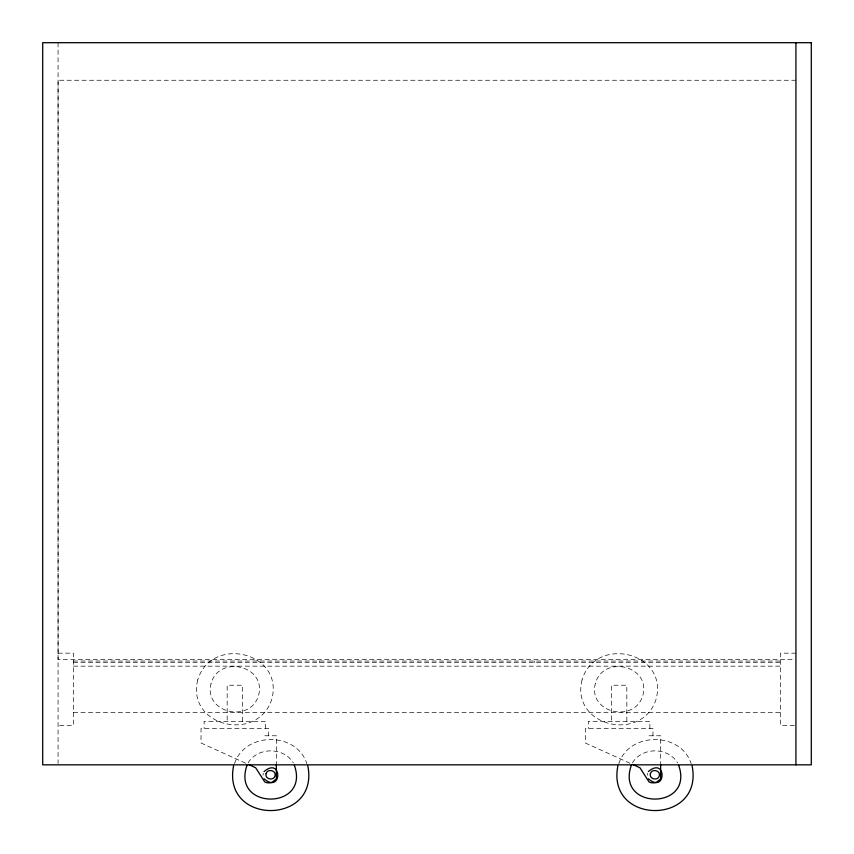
<?xml version="1.0" encoding="UTF-8"?>
<svg xmlns="http://www.w3.org/2000/svg" width="854" height="854" viewBox="0 0 854 854"><rect width="100%" height="100%" fill="white"/><g stroke="black" fill="none" stroke-linecap="round" stroke-linejoin="round"><path stroke-width="0.64" stroke-dasharray="4.27 3.2" d="M263.011 775.197L263.278 773.329M647.311 775.197L647.578 773.329M234.54 763.668C244.746 731.536 296.648 731.536 306.864 763.668M618.84 763.668C629.046 731.536 680.948 731.536 691.164 763.668M248.066 762.921C257.705 746.855 283.688 746.855 293.328 762.921M632.366 762.921C642.005 746.855 667.988 746.855 677.628 762.921M795.928 80.255L58.072 80.255L58.072 659.405L794.594 659.405M58.072 653.161L73.444 653.161L73.444 725.366L58.072 725.366M795.928 653.161L780.556 653.161L780.556 725.366L795.928 725.366M73.444 661.039L780.556 661.039M73.444 662.48L780.556 662.48M73.444 666.152L780.556 666.152M73.444 712.375L780.556 712.375M264.772 735.774L276.354 735.774L276.354 763.796M649.072 735.774L660.654 735.774L660.654 763.796M629.932 763.209L585.332 743.001L585.332 728.558L652.968 728.558L652.968 735.774M245.632 763.209L201.032 743.001L201.032 728.558L268.668 728.558L268.668 735.774M649.894 728.558L649.894 721.331L588.406 721.331L588.406 728.558M626.836 721.331L626.836 685.228L611.464 685.228L611.464 721.331M534.604 661.039L534.604 662.48M319.396 661.039L319.396 662.48M265.594 728.558L265.594 721.331L204.106 721.331L204.106 728.558M242.536 721.331L242.536 685.228L227.164 685.228L227.164 721.331M58.072 42.7L58.072 763.497M197.733 679.923C186.044 726.861 258.602 743.279 271.967 698.615C283.656 651.677 211.098 635.248 197.733 679.923M211.098 683.285C203.156 713.026 250.596 723.872 258.602 695.241C266.544 665.512 219.104 654.655 211.098 683.285M582.033 679.923C570.344 726.861 642.902 743.279 656.267 698.615C667.956 651.677 595.398 635.248 582.033 679.923M595.398 683.285C587.456 713.026 634.896 723.872 642.902 695.241C650.844 665.512 603.404 654.655 595.398 683.285"/><path stroke-width="1.28" d="M233.58 765.846C221.752 825.444 319.642 825.444 307.814 765.846M617.88 765.846C606.052 825.444 703.942 825.444 692.114 765.846M247.019 765.291C231.114 810.318 310.28 810.318 294.374 765.291M631.319 765.291C615.414 810.318 694.58 810.318 678.674 765.291M264.046 771.578C282.322 756.078 282.322 794.305 264.046 778.805M648.346 771.578C666.622 756.078 666.622 794.305 648.346 778.805M633.284 764.725L639.966 767.757L649.072 781.997A9.351 9.351 0 0 0 656.545 782.221L660.654 778.891L660.654 764.522M248.984 764.725L255.666 767.757L264.772 781.997A9.351 9.351 0 0 0 272.245 782.221L276.354 778.891L276.354 764.522M795.928 42.7L795.928 764.832M266.106 773.649C264.526 779.126 273.643 781.271 275.02 775.891C276.6 770.415 267.483 768.28 266.106 773.649M650.406 773.649C648.826 779.126 657.943 781.271 659.32 775.891C660.9 770.415 651.783 768.28 650.406 773.649M811.3 42.7L42.7 42.7L42.7 764.832L811.3 764.832L811.3 42.7"/></g></svg>
